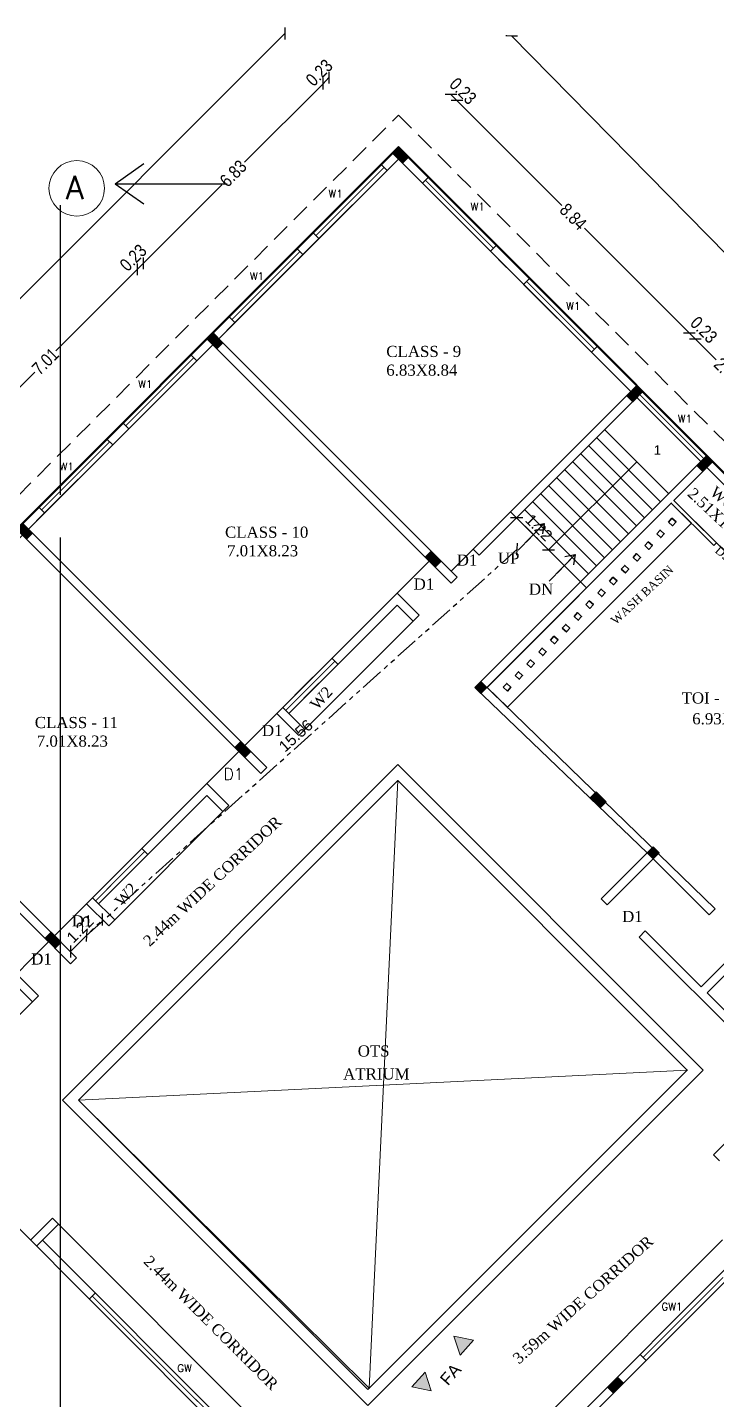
# Model space of a CAD drawing. Header units: metres. Extents: x 43 to 977, y 102 to 459.
# Drawn here: x 440.32 to 458.86, y 226.69 to 263.58 of the extents above; entities that cross this region are included whole.
import ezdxf

# ---------------------------------------------------------------- set-up
doc = ezdxf.new("R2010")
doc.units = ezdxf.units.M
doc.header["$MEASUREMENT"] = 0
doc.header["$PDMODE"] = 3
for name, pattern in [('DASHDOT', [1, 0.5, -0.25, 0, -0.25]), ('HIDDEN', [0.375, 0.25, -0.125]), ('PHANTOM2', [1.25, 0.625, -0.125, 0.125, -0.125, 0.125, -0.125])]:
    doc.linetypes.add(name, pattern=pattern)
doc.layers.get('0').update_dxf_attribs({"lineweight": 0})
doc.layers.get('Defpoints').update_dxf_attribs({"lineweight": 0})
for name, color, linetype, lineweight in [('3', 3, 'Continuous', 0), ('6', 6, 'Continuous', 0), ('BLK_1_FLR_0_ EXIT_WIDTH_ DOOR', 7, 'Continuous', 35), ('BLK_1_FLR_0_BLT_UP_AREA_DEDUCT_EXISTING', 4, 'Continuous', 35), ('BLK_1_FLR_0_EXIT_WIDTH_STAIR', 4, 'Continuous', 35), ('BLK_1_FLR_0_WASH', 4, 'Continuous', 35), ('BLK_1_FLR_0_WATER_CLOSET', 4, 'Continuous', 35), ('Column', 1, 'Continuous', 0), ('DIST_EXIT', 7, 'Continuous', 35), ('hatch', 7, 'Continuous', 0), ('ILAND', 7, 'Continuous', 0), ('Layer3', 5, 'Continuous', 0), ('Staircase', 140, 'Continuous', 0), ('TE', 9, 'Continuous', 0), ('TEXT', 130, 'Continuous', 0), ('WA', 1, 'Continuous', 0), ('WALL', 7, 'Continuous', 0), ('WIN', 13, 'Continuous', 0)]:
    doc.layers.add(name, color=color, linetype=linetype, lineweight=lineweight)
doc.layers.add('BLK_1_FLR_0_BLT_UP_AREA_EXISTING', color=15, linetype='Continuous')
doc.styles.add('AR', font='arial.ttf')
doc.styles.add('ARIAL', font='arial.ttf')
doc.styles.get("Standard").update_dxf_attribs({"font": 'romans.shx'})
doc.styles.add('style2', font='romantic.ttf')
doc.styles.add('style4', font='swissek.ttf')
doc.styles.add('visa', font='swissc.ttf')
doc.dimstyles.new('Copy of o3 400', dxfattribs={"dimscale": 0.23, "dimtxt": 0.9, "dimasz": 1, "dimexe": 5, "dimexo": 9, "dimgap": 0.23, "dimtad": 0, "dimlfac": 4, "dimzin": 3, "dimdsep": 46, "dimtxsty": 'visa', "dimblk": 'ARCHTICK', "dimcen": 0.09, "dimse1": 1, "dimse2": 1, "dimclrd": 7, "dimclre": 256, "dimclrt": 7, "dimadec": 0, "dimazin": 0, "dimtfac": 0.23, "dimtofl": 0, "dimtmove": 2, "dimatfit": 1, "dimldrblk": 'ARCHTICK', "dimfxl": 0, "dimtolj": 1, "dimtzin": 0, "dimarcsym": 0})
doc.dimstyles.new('o3', dxfattribs={"dimscale": 0.23, "dimtxt": 0.9, "dimasz": 1, "dimexe": 5, "dimexo": 9, "dimgap": 0.23, "dimtad": 0, "dimzin": 3, "dimdsep": 46, "dimtxsty": 'visa', "dimblk": 'ARCHTICK', "dimcen": 0.09, "dimse1": 1, "dimse2": 1, "dimclrd": 7, "dimclre": 256, "dimclrt": 7, "dimadec": 0, "dimazin": 0, "dimtfac": 0.23, "dimtofl": 0, "dimtmove": 2, "dimatfit": 1, "dimldrblk": 'ARCHTICK', "dimfxl": 0, "dimtolj": 1, "dimtzin": 0, "dimarcsym": 0})
doc.dimstyles.new('OPEN SPACE', dxfattribs={"dimtxt": 0.3, "dimasz": 0.23, "dimexe": 0.1875, "dimexo": 0.0625, "dimgap": 0.09, "dimtad": 3, "dimzin": 0, "dimdsep": 46, "dimtxsty": 'ARIAL', "dimblk": 'OBLIQUE', "dimcen": 0.09, "dimse1": 1, "dimse2": 1, "dimclrd": 6, "dimclre": 6, "dimclrt": 7, "dimadec": 0, "dimazin": 0, "dimtfac": 0.5, "dimtix": 1, "dimtmove": 0, "dimatfit": 3, "dimfxl": 0, "dimtolj": 1, "dimtzin": 0, "dimarcsym": 0})
pattern_1 = [(135, (5829.0944682, 1822.4587867), (0.0022447263868, 0.0022447263868), [])]

# ---------------------------------------------------------------- blocks, each defined once
blk = doc.blocks.new('_ArchTick')
at = {"color": 0, "const_width": 0.15}
blk.add_lwpolyline([(-0.5, -0.5), (0.5, 0.5)], dxfattribs=at)
blk = doc.blocks.new('*D411')
at = {"layer": 'Defpoints', "color": 0, "lineweight": 30}
for p in [(451.875, 261.618), (450.024, 260.09), (450.186, 259.929)]:
    blk.add_point(p, dxfattribs=at)
at = {"layer": 'WALL', "color": 7, "lineweight": -2}
blk.add_line((451.713, 261.779), (451.875, 261.618), dxfattribs=at)
at = {"layer": 'WALL', "color": 7, "lineweight": -2, "xscale": 0.23, "yscale": 0.23, "zscale": 0.23}
for p, rotation in [((451.713, 261.779), 135.0000000000605), ((451.875, 261.618), 315.0000000000605)]:
    blk.add_blockref('_ArchTick', p, dxfattribs=dict(at, rotation=rotation))
at = {"layer": 'WALL', "color": 7, "insert": (452.038, 261.87), "char_height": 0.345, "attachment_point": 5, "rotation": 315, "style": 'visa'}
blk.add_mtext('\\A1;0.23', dxfattribs=at)
blk = doc.blocks.new('*D412')
at = {"layer": 'Defpoints', "color": 0, "lineweight": 30}
for p in [(450.186, 259.929), (458.129, 255.363), (456.444, 253.679)]:
    blk.add_point(p, dxfattribs=at)
at = {"layer": 'WALL', "color": 7, "lineweight": -2}
for p, q in [((451.875, 261.618), (454.696, 258.796)), ((458.129, 255.363), (455.307, 258.185))]:
    blk.add_line(p, q, dxfattribs=at)
at = {"layer": 'WALL', "color": 7, "lineweight": -2, "xscale": 0.23, "yscale": 0.23, "zscale": 0.23}
for p, rotation in [((451.875, 261.618), 135.0000000061167), ((458.129, 255.363), 315.0000000061167)]:
    blk.add_blockref('_ArchTick', p, dxfattribs=dict(at, rotation=rotation))
at = {"layer": 'WALL', "color": 7, "insert": (455.002, 258.491), "char_height": 0.345, "attachment_point": 5, "rotation": 315, "style": 'visa'}
blk.add_mtext('\\A1;8.84', dxfattribs=at)
blk = doc.blocks.new('*D413')
at = {"layer": 'Defpoints', "color": 0, "lineweight": 30}
for p in [(458.29, 255.202), (455.538, 252.773), (455.624, 252.535)]:
    blk.add_point(p, dxfattribs=at)
at = {"layer": 'WALL', "color": 7, "lineweight": -2}
blk.add_line((458.129, 255.363), (458.29, 255.202), dxfattribs=at)
at = {"layer": 'WALL', "color": 7, "lineweight": -2, "xscale": 0.23, "yscale": 0.23, "zscale": 0.23}
for p, rotation in [((458.129, 255.363), 135.0000000061167), ((458.29, 255.202), 315.0000000061167)]:
    blk.add_blockref('_ArchTick', p, dxfattribs=dict(at, rotation=rotation))
at = {"layer": 'WALL', "color": 7, "insert": (458.516, 255.45), "char_height": 0.345, "attachment_point": 5, "rotation": 315, "style": 'visa'}
blk.add_mtext('\\A1;0.23', dxfattribs=at)
blk = doc.blocks.new('*D414')
at = {"layer": 'Defpoints', "color": 0, "lineweight": 30}
for p in [(460.014, 253.479), (455.624, 252.535), (457.264, 250.729)]:
    blk.add_point(p, dxfattribs=at)
at = {"layer": 'WALL', "color": 7, "lineweight": -2}
for p, q in [((458.29, 255.202), (458.847, 254.646)), ((460.014, 253.479), (459.457, 254.035))]:
    blk.add_line(p, q, dxfattribs=at)
at = {"layer": 'WALL', "color": 7, "lineweight": -2, "xscale": 0.23, "yscale": 0.23, "zscale": 0.23}
for p, rotation in [((458.29, 255.202), 135.0000000061167), ((460.014, 253.479), 315.0000000061167)]:
    blk.add_blockref('_ArchTick', p, dxfattribs=dict(at, rotation=rotation))
at = {"layer": 'WALL', "color": 7, "insert": (459.152, 254.34), "char_height": 0.345, "attachment_point": 5, "rotation": 315, "style": 'visa'}
blk.add_mtext('\\A1;2.44', dxfattribs=at)
blk = doc.blocks.new('*D415')
at = {"layer": 'Defpoints', "color": 0, "lineweight": 30}
for p in [(460.175, 253.317), (457.264, 250.729), (457.426, 250.568)]:
    blk.add_point(p, dxfattribs=at)
at = {"layer": 'WALL', "color": 7, "lineweight": -2}
blk.add_line((460.014, 253.479), (460.175, 253.317), dxfattribs=at)
at = {"layer": 'WALL', "color": 7, "lineweight": -2, "xscale": 0.23, "yscale": 0.23, "zscale": 0.23}
for p, rotation in [((460.014, 253.479), 135.0000000061167), ((460.175, 253.317), 315.0000000061167)]:
    blk.add_blockref('_ArchTick', p, dxfattribs=dict(at, rotation=rotation))
at = {"layer": 'WALL', "color": 7, "insert": (460.372, 253.556), "char_height": 0.345, "attachment_point": 5, "rotation": 315, "style": 'visa'}
blk.add_mtext('\\A1;0.23', dxfattribs=at)
blk = doc.blocks.new('*D416')
at = {"layer": 'Defpoints', "color": 0, "lineweight": 30}
for p in [(457.426, 250.568), (467.075, 246.417), (464.212, 243.554)]:
    blk.add_point(p, dxfattribs=at)
at = {"layer": 'WALL', "color": 7, "lineweight": -2}
for p, q in [((460.175, 253.317), (463.318, 250.175)), ((467.075, 246.417), (463.933, 249.559))]:
    blk.add_line(p, q, dxfattribs=at)
at = {"layer": 'WALL', "color": 7, "lineweight": -2, "xscale": 0.23, "yscale": 0.23, "zscale": 0.23}
for p, rotation in [((460.175, 253.317), 135.0000000061167), ((467.075, 246.417), 315.0000000061167)]:
    blk.add_blockref('_ArchTick', p, dxfattribs=dict(at, rotation=rotation))
at = {"layer": 'WALL', "color": 7, "insert": (463.625, 249.867), "char_height": 0.345, "attachment_point": 5, "rotation": 315, "style": 'visa'}
blk.add_mtext('\\A1;9.76', dxfattribs=at)
blk = doc.blocks.new('*D422')
at = {"layer": 'Defpoints', "color": 0, "lineweight": 30}
for p in [(450.024, 260.09), (478.744, 237.501), (475.421, 234.237)]:
    blk.add_point(p, dxfattribs=at)
at = {"layer": 'WALL', "color": 7, "lineweight": -2}
for p, q in [((453.347, 263.354), (465.661, 250.818)), ((478.744, 237.501), (466.429, 250.037))]:
    blk.add_line(p, q, dxfattribs=at)
at = {"layer": 'WALL', "color": 7, "lineweight": -2, "xscale": 0.23, "yscale": 0.23, "zscale": 0.23}
for p, rotation in [((453.347, 263.354), 134.4889576760646), ((478.744, 237.501), 314.4889576760647)]:
    blk.add_blockref('_ArchTick', p, dxfattribs=dict(at, rotation=rotation))
at = {"layer": 'WALL', "color": 7, "insert": (466.045, 250.428), "char_height": 0.345, "attachment_point": 5, "rotation": 314.489, "style": 'visa'}
blk.add_mtext('\\A1;36.24', dxfattribs=at)
blk = doc.blocks.new('*D423')
at = {"layer": 'Defpoints', "color": 0, "lineweight": 30}
for p in [(448.272, 262.068), (450.583, 259.757), (450.744, 259.919)]:
    blk.add_point(p, dxfattribs=at)
at = {"layer": 'WALL', "color": 7, "lineweight": -2}
blk.add_line((448.433, 262.23), (448.272, 262.068), dxfattribs=at)
at = {"layer": 'WALL', "color": 7, "lineweight": -2, "xscale": 0.23, "yscale": 0.23, "zscale": 0.23}
for p, rotation in [((448.433, 262.23), 44.99999999902271), ((448.272, 262.068), 224.9999999990226)]:
    blk.add_blockref('_ArchTick', p, dxfattribs=dict(at, rotation=rotation))
at = {"layer": 'WALL', "color": 7, "insert": (448.171, 262.363), "char_height": 0.345, "attachment_point": 5, "rotation": 45, "style": 'visa'}
blk.add_mtext('\\A1;0.23', dxfattribs=at)
blk = doc.blocks.new('*D424')
at = {"layer": 'Defpoints', "color": 0, "lineweight": 30}
for p in [(450.583, 259.757), (443.442, 257.239), (445.918, 254.762)]:
    blk.add_point(p, dxfattribs=at)
at = {"layer": 'WALL', "color": 7, "lineweight": -2}
for p, q in [((448.272, 262.068), (446.162, 259.958)), ((443.442, 257.239), (445.552, 259.349))]:
    blk.add_line(p, q, dxfattribs=at)
at = {"layer": 'WALL', "color": 7, "lineweight": -2, "xscale": 0.23, "yscale": 0.23, "zscale": 0.23}
for p, rotation in [((448.272, 262.068), 44.99999999388329), ((443.442, 257.239), 224.9999999938833)]:
    blk.add_blockref('_ArchTick', p, dxfattribs=dict(at, rotation=rotation))
at = {"layer": 'WALL', "color": 7, "insert": (445.857, 259.654), "char_height": 0.345, "attachment_point": 5, "rotation": 45, "style": 'visa'}
blk.add_mtext('\\A1;6.83', dxfattribs=at)
blk = doc.blocks.new('*D425')
at = {"layer": 'Defpoints', "color": 0, "lineweight": 30}
for p in [(443.28, 257.077), (445.756, 254.601), (445.918, 254.762)]:
    blk.add_point(p, dxfattribs=at)
at = {"layer": 'WALL', "color": 7, "lineweight": -2}
blk.add_line((443.442, 257.239), (443.28, 257.077), dxfattribs=at)
at = {"layer": 'WALL', "color": 7, "lineweight": -2, "xscale": 0.23, "yscale": 0.23, "zscale": 0.23}
for p, rotation in [((443.28, 257.077), 224.9999999938833), ((443.442, 257.239), 44.99999999388329)]:
    blk.add_blockref('_ArchTick', p, dxfattribs=dict(at, rotation=rotation))
at = {"layer": 'WALL', "color": 7, "insert": (443.166, 257.389), "char_height": 0.345, "attachment_point": 5, "rotation": 45, "style": 'visa'}
blk.add_mtext('\\A1;0.23', dxfattribs=at)
blk = doc.blocks.new('*D426')
at = {"layer": 'Defpoints', "color": 0, "lineweight": 30}
for p in [(445.756, 254.601), (438.324, 252.121), (440.8, 249.644)]:
    blk.add_point(p, dxfattribs=at)
at = {"layer": 'WALL', "color": 7, "lineweight": -2}
for p, q in [((443.28, 257.077), (441.085, 254.882)), ((438.324, 252.121), (440.518, 254.315))]:
    blk.add_line(p, q, dxfattribs=at)
at = {"layer": 'WALL', "color": 7, "lineweight": -2, "xscale": 0.23, "yscale": 0.23, "zscale": 0.23}
for p, rotation in [((443.28, 257.077), 44.99999999388329), ((438.324, 252.121), 224.9999999938833)]:
    blk.add_blockref('_ArchTick', p, dxfattribs=dict(at, rotation=rotation))
at = {"layer": 'WALL', "color": 7, "insert": (440.802, 254.599), "char_height": 0.345, "attachment_point": 5, "rotation": 45, "style": 'visa'}
blk.add_mtext('\\A1;7.01', dxfattribs=at)
blk = doc.blocks.new('*D427')
at = {"layer": 'Defpoints', "color": 0, "lineweight": 30}
for p in [(438.162, 251.959), (440.714, 249.407), (440.8, 249.644)]:
    blk.add_point(p, dxfattribs=at)
at = {"layer": 'WALL', "color": 7, "lineweight": -2}
blk.add_line((438.324, 252.121), (438.162, 251.959), dxfattribs=at)
at = {"layer": 'WALL', "color": 7, "lineweight": -2, "xscale": 0.23, "yscale": 0.23, "zscale": 0.23}
for p, rotation in [((438.162, 251.959), 224.9999999938833), ((438.324, 252.121), 44.99999999388329)]:
    blk.add_blockref('_ArchTick', p, dxfattribs=dict(at, rotation=rotation))
at = {"layer": 'WALL', "color": 7, "insert": (438.035, 252.261), "char_height": 0.345, "attachment_point": 5, "rotation": 45, "style": 'visa'}
blk.add_mtext('\\A1;0.23', dxfattribs=at)
blk = doc.blocks.new('*D428')
at = {"layer": 'Defpoints', "color": 0, "lineweight": 30}
for p in [(440.714, 249.407), (433.206, 247.003), (435.834, 244.374)]:
    blk.add_point(p, dxfattribs=at)
at = {"layer": 'WALL', "color": 7, "lineweight": -2}
for p, q in [((438.162, 251.959), (435.967, 249.764)), ((433.206, 247.003), (435.4, 249.197))]:
    blk.add_line(p, q, dxfattribs=at)
at = {"layer": 'WALL', "color": 7, "lineweight": -2, "xscale": 0.23, "yscale": 0.23, "zscale": 0.23}
for p, rotation in [((438.162, 251.959), 44.99999999388329), ((433.206, 247.003), 224.9999999938833)]:
    blk.add_blockref('_ArchTick', p, dxfattribs=dict(at, rotation=rotation))
at = {"layer": 'WALL', "color": 7, "insert": (435.684, 249.481), "char_height": 0.345, "attachment_point": 5, "rotation": 45, "style": 'visa'}
blk.add_mtext('\\A1;7.01', dxfattribs=at)
blk = doc.blocks.new('*D434')
at = {"layer": 'Defpoints', "color": 0, "lineweight": 30}
for p in [(450.935, 259.729), (421.621, 237.792), (425.31, 234.104)]:
    blk.add_point(p, dxfattribs=at)
at = {"layer": 'WALL', "color": 7, "lineweight": -2}
for p, q in [((447.246, 263.417), (434.821, 250.992)), ((421.621, 237.792), (434.046, 250.218))]:
    blk.add_line(p, q, dxfattribs=at)
at = {"layer": 'WALL', "color": 7, "lineweight": -2, "xscale": 0.23, "yscale": 0.23, "zscale": 0.23}
for p, rotation in [((447.246, 263.417), 45.00000000000176), ((421.621, 237.792), 225.0000000000017)]:
    blk.add_blockref('_ArchTick', p, dxfattribs=dict(at, rotation=rotation))
at = {"layer": 'WALL', "color": 7, "insert": (434.433, 250.605), "char_height": 0.345, "attachment_point": 5, "rotation": 45, "style": 'visa'}
blk.add_mtext('\\A1;36.24', dxfattribs=at)
blk = doc.blocks.new('_Oblique')
at = {"color": 0, "linetype": 'ByBlock', "lineweight": -2}
blk.add_line((-0.5, -0.5), (0.5, 0.5), dxfattribs=at)
blk = doc.blocks.new('*D690')
at = {"layer": 'Defpoints', "color": 0, "lineweight": 80}
for p in [(453.498, 249.55), (453.498, 249.55), (441.909, 239.162)]:
    blk.add_point(p, dxfattribs=at)
at = {"layer": 'DIST_EXIT', "color": 7, "linetype": 'PHANTOM2', "lineweight": -2}
blk.add_line((441.909, 239.162), (453.498, 249.55), dxfattribs=at)
at = {"layer": 'DIST_EXIT', "color": 7, "lineweight": -2, "xscale": 0.23, "yscale": 0.23, "zscale": 0.23}
for p, rotation in [((453.498, 249.55), 41.87082986993732), ((441.909, 239.162), 221.8708298699374)]:
    blk.add_blockref('_Oblique', p, dxfattribs=dict(at, rotation=rotation))
at = {"layer": 'DIST_EXIT', "color": 7, "lineweight": 35, "insert": (447.541, 244.537), "char_height": 0.3, "attachment_point": 5, "rotation": 41.8708, "style": 'ARIAL'}
blk.add_mtext('\\A1;15.56', dxfattribs=at)
blk = doc.blocks.new('*D691')
at = {"layer": 'BLK_1_FLR_0_ EXIT_WIDTH_ DOOR', "color": 2, "linetype": 'PHANTOM2', "lineweight": -2}
blk.add_line((441.478, 238.731), (442.34, 239.593), dxfattribs=at)
at = {"layer": 'Defpoints', "color": 0, "lineweight": 80}
for p in [(442.074, 239.859), (442.34, 239.593), (441.212, 238.997)]:
    blk.add_point(p, dxfattribs=at)
at = {"layer": 'BLK_1_FLR_0_ EXIT_WIDTH_ DOOR', "color": 2, "lineweight": -2, "xscale": 0.23, "yscale": 0.23, "zscale": 0.23}
for p, rotation in [((442.34, 239.593), 45.0000000000888), ((441.478, 238.731), 225.0000000000888)]:
    blk.add_blockref('_Oblique', p, dxfattribs=dict(at, rotation=rotation))
at = {"layer": 'BLK_1_FLR_0_ EXIT_WIDTH_ DOOR', "color": 2, "lineweight": 35, "insert": (441.738, 239.332), "char_height": 0.3, "attachment_point": 5, "rotation": 45, "style": 'ARIAL'}
blk.add_mtext('\\A1;1.22', dxfattribs=at)
blk = doc.blocks.new('*D906')
at = {"layer": 'BLK_1_FLR_0_EXIT_WIDTH_STAIR', "color": 1, "linetype": 'PHANTOM2', "lineweight": -2}
blk.add_line((453.481, 250.393), (454.341, 249.533), dxfattribs=at)
at = {"layer": 'Defpoints', "color": 0, "lineweight": 30}
for p in [(453.818, 250.73), (454.678, 249.87), (454.341, 249.533)]:
    blk.add_point(p, dxfattribs=at)
at = {"layer": 'BLK_1_FLR_0_EXIT_WIDTH_STAIR', "color": 1, "lineweight": -2, "xscale": 0.23, "yscale": 0.23, "zscale": 0.23}
for p, rotation in [((453.481, 250.393), 135.0000000004698), ((454.341, 249.533), 315.0000000004699)]:
    blk.add_blockref('_Oblique', p, dxfattribs=dict(at, rotation=rotation))
at = {"layer": 'BLK_1_FLR_0_EXIT_WIDTH_STAIR', "color": 1, "lineweight": 35, "insert": (454.081, 250.133), "char_height": 0.3, "attachment_point": 5, "rotation": 315, "style": 'ARIAL'}
blk.add_mtext('\\A1;1.22', dxfattribs=at)

msp = doc.modelspace()

# ---------------------------------------------------------------- hatches: boundary and pattern name
at = {"layer": '3'}
for points in [[(451.79535, 228.39027), (451.96342, 227.88442), (452.31747, 228.28291)], [(451.18393, 226.9167), (450.6621, 227.02549), (451.01723, 227.42301)]]:
    msp.add_hatch(color=8, dxfattribs=at).paths.add_polyline_path(points)
at = {"layer": 'hatch'}
h = msp.add_hatch(dxfattribs=at)
h.set_pattern_fill('ANSI31', color=256, scale=0.025396, style=0)
h.set_pattern_definition([(45, (-4920.201155, 1830.7558854), (-0.0022447263868, 0.0022447263868), [])])
h.paths.add_polyline_path([(450.2987, 260.36472), (450.13708, 260.2031), (450.40644, 259.93373), (450.56806, 260.09535)])
h = msp.add_hatch(dxfattribs=at)
h.set_pattern_fill('ANSI31', color=256, scale=0.025396, style=0)
h.set_pattern_definition([(45, (-4925.1927055, 1825.764335), (-0.0022447263868, 0.0022447263868), [])])
h.paths.add_polyline_path([(445.30715, 255.37317), (445.14553, 255.21155), (445.41489, 254.94218), (445.57651, 255.1038)])
h = msp.add_hatch(dxfattribs=at)
h.set_pattern_fill('ANSI31', color=256, scale=0.025396, angle=90, style=0)
h.set_pattern_definition([(135, (5827.213653, 1824.3396018), (0.0022447263868, 0.0022447263868), [])])
h.paths.add_polyline_path([(456.44443, 253.67907), (456.60605, 253.51745), (456.87542, 253.78681), (456.7138, 253.94843)])
h = msp.add_hatch(dxfattribs=at)
h.set_pattern_fill('ANSI31', color=256, scale=0.025396, angle=90, style=0)
h.set_pattern_definition([(135, (5827.213653, 1824.3396018), (0.0022447263868, 0.0022447263868), [])])
h.paths.add_polyline_path([(456.44443, 253.67907), (456.60605, 253.51745), (456.87542, 253.78681), (456.7138, 253.94843)])
h = msp.add_hatch(dxfattribs=at)
h.set_pattern_fill('ANSI31', color=256, scale=0.025396, angle=90, style=0)
h.set_pattern_definition(pattern_1)
h.paths.add_polyline_path([(458.32525, 251.79825), (458.48687, 251.63663), (458.75624, 251.906), (458.59462, 252.06762)])
h = msp.add_hatch(dxfattribs=at)
h.set_pattern_fill('ANSI31', color=256, scale=0.025396, angle=90, style=0)
h.set_pattern_definition(pattern_1)
h.paths.add_polyline_path([(458.32525, 251.79825), (458.48687, 251.63663), (458.75624, 251.906), (458.59462, 252.06762)])
h = msp.add_hatch(dxfattribs=at)
h.set_pattern_fill('ANSI31', color=256, scale=0.025396, style=0)
h.set_pattern_definition([(45, (-4930.3106817, 1820.6463588), (-0.0022447263868, 0.0022447263868), [])])
h.paths.add_polyline_path([(440.18917, 250.25519), (440.02755, 250.09357), (440.29692, 249.8242), (440.45854, 249.98582)])
h = msp.add_hatch(dxfattribs=at)
h.set_pattern_fill('ANSI31', color=256, scale=0.025396, style=0)
h.set_pattern_definition([(45, (-4919.3205013, 1819.8921308), (-0.0022447263868, 0.0022447263868), [])])
h.paths.add_polyline_path([(451.17935, 249.50096), (451.01773, 249.33934), (451.2871, 249.06997), (451.44872, 249.23159)])
h = msp.add_hatch(dxfattribs=at)
h.set_pattern_fill('ANSI31', color=256, scale=0.025396, angle=90, style=0)
h.set_pattern_definition([(135, (5823.1276184, 1816.4919368), (0.0022447263868, 0.0022447263868), [])])
h.paths.add_polyline_path([(452.68164, 245.8314), (452.52002, 245.99302), (452.3584, 245.8314), (452.52002, 245.66978)])
h = msp.add_hatch(dxfattribs=at)
h.set_pattern_fill('ANSI31', color=256, scale=0.025396, style=0)
h.set_pattern_definition([(45, (-4924.4384775, 1814.7741546), (-0.0022447263868, 0.0022447263868), [])])
h.paths.add_polyline_path([(446.06137, 244.38299), (445.89975, 244.22137), (446.16912, 243.952), (446.33074, 244.11362)])
h = msp.add_hatch(dxfattribs=at)
h.set_pattern_fill('ANSI31', color=256, scale=0.025396, angle=180, style=0)
h.set_pattern_definition([(225, (-1114.933789, 5613.365337), (-0.0022447263868, 0.0022447263868), [])])
h.paths.add_polyline_path([(455.72675, 242.59612), (455.88837, 242.75774), (455.619, 243.0271), (455.45738, 242.86548)])
h = msp.add_hatch(dxfattribs=at)
h.set_pattern_fill('ANSI31', color=256, scale=0.025396, angle=90, style=0)
h.set_pattern_definition([(315, (2027.816151, 5611.9938754), (0.0022447263868, 0.0022447263868), [])])
h.paths.add_polyline_path([(457.15562, 241.5479), (457.31724, 241.38628), (457.15562, 241.22466), (456.994, 241.38628)])
h = msp.add_hatch(dxfattribs=at)
h.set_pattern_fill('ANSI31', color=256, scale=0.025396, style=0)
h.set_pattern_definition([(45, (-4929.5432367, 1809.6429615), (-0.0022447263868, 0.0022447263868), [])])
h.paths.add_polyline_path([(440.95662, 239.25179), (440.795, 239.09017), (441.06436, 238.82081), (441.22598, 238.98243)])
h = msp.add_hatch(dxfattribs=at)
h.set_pattern_fill('ANSI31', color=256, scale=0.025396, angle=90, style=0)
h.set_pattern_definition([(135, (-1114.467606, -5143.4772783), (-0.0022447263868, -0.0022447263868), [])])
h.paths.add_polyline_path([(455.92356, 227.02257), (456.08518, 226.86095), (456.35455, 227.13032), (456.19293, 227.29194)])

# ---------------------------------------------------------------- linework, layer by layer
at = {"layer": 'BLK_1_FLR_0_BLT_UP_AREA_DEDUCT_EXISTING', "color": 26, "lineweight": 35}
for points in [[(456.71439, 253.62578), (458.43359, 251.90659), (455.20059, 248.67359), (453.48139, 250.39279)], [(441.69763, 234.73964), (450.28675, 243.32876), (458.07074, 235.54477), (449.51753, 226.99157)]]:
    msp.add_lwpolyline(points, close=True, dxfattribs=at)
at = {"layer": 'BLK_1_FLR_0_BLT_UP_AREA_EXISTING', "color": 26, "lineweight": 50}
msp.add_lwpolyline([(424.67362, 234.73964), (450.2987, 260.36472), (475.92377, 234.73964), (463.77647, 222.59173), (464.48202, 221.86254), (465.17519, 221.12013), (465.86235, 220.37268), (466.54014, 219.61672), (467.20846, 218.85237), (467.86721, 218.07976), (468.51628, 217.299), (469.15557, 216.51021), (469.78498, 215.71352), (470.40442, 214.90905), (471.01379, 214.09692), (471.61299, 213.29947), (472.20193, 212.45021), (472.78053, 211.61588), (473.34868, 210.77441), (473.90631, 209.92592), (474.45332, 209.07055), (474.98963, 208.20843), (475.51516, 207.3397)], dxfattribs=at)
at = {"layer": 'BLK_1_FLR_0_WASH', "color": 55, "lineweight": 35, "ltscale": 20}
msp.add_line((453.23193, 245.30422), (458.18072, 250.25301), dxfattribs=at)
msp.add_lwpolyline([(458.18072, 250.25301), (457.64198, 250.79175), (452.68412, 245.83388), (453.23113, 245.30342)], close=True, dxfattribs=at)
at = {"layer": 'BLK_1_FLR_0_WASH', "color": 60, "lineweight": 35}
for points in [[(457.56534, 250.28126), (457.65802, 250.38352), (457.76806, 250.28378), (457.67539, 250.18153)], [(457.24796, 249.96387), (457.34063, 250.06613), (457.45068, 249.9664), (457.358, 249.86414)], [(456.61319, 249.32911), (456.70586, 249.43136), (456.81591, 249.33163), (456.72324, 249.22937)], [(456.93057, 249.64649), (457.02325, 249.74875), (457.13329, 249.64902), (457.04062, 249.54676)], [(456.2958, 249.01172), (456.38848, 249.11398), (456.49853, 249.01425), (456.40585, 248.91199)], [(455.97842, 248.69434), (456.07109, 248.7966), (456.18114, 248.69686), (456.08847, 248.5946)], [(455.66103, 248.37695), (455.75371, 248.47921), (455.86376, 248.37948), (455.77108, 248.27722)], [(455.34365, 248.05957), (455.43632, 248.16183), (455.54637, 248.06209), (455.4537, 247.95983)], [(455.02627, 247.74218), (455.11894, 247.84444), (455.22899, 247.74471), (455.13631, 247.64245)], [(454.3915, 247.10741), (454.48417, 247.20967), (454.59422, 247.10994), (454.50154, 247.00768)], [(454.70888, 247.4248), (454.80156, 247.52706), (454.9116, 247.42732), (454.81893, 247.32507)], [(454.07411, 246.79003), (454.16679, 246.89229), (454.27683, 246.79256), (454.18416, 246.6903)], [(453.75673, 246.47265), (453.8494, 246.5749), (453.95945, 246.47517), (453.86678, 246.37291)], [(453.43934, 246.15526), (453.53202, 246.25752), (453.64207, 246.15779), (453.54939, 246.05553)], [(453.12196, 245.83788), (453.21463, 245.94014), (453.32468, 245.8404), (453.23201, 245.73814)]]:
    msp.add_lwpolyline(points, close=True, dxfattribs=at)
at = {"layer": 'BLK_1_FLR_0_WATER_CLOSET', "color": 2, "lineweight": 35, "ltscale": 20}
msp.add_lwpolyline([(458.59521, 251.74497), (457.71382, 250.86358), (459.34885, 249.22854), (460.23024, 250.10993)], close=True, dxfattribs=at)
at = {"layer": 'Column'}
for points in [[(450.56806, 260.09535), (450.2987, 260.36472), (450.13708, 260.2031), (450.40644, 259.93373), (450.56806, 260.09535)], [(445.57651, 255.1038), (445.30715, 255.37317), (445.14553, 255.21155), (445.41489, 254.94218), (445.57651, 255.1038)], [(456.44443, 253.67907), (456.7138, 253.94843), (456.87542, 253.78681), (456.60605, 253.51745), (456.44443, 253.67907)], [(456.44443, 253.67907), (456.7138, 253.94843), (456.87542, 253.78681), (456.60605, 253.51745), (456.44443, 253.67907)], [(458.32525, 251.79825), (458.59462, 252.06762), (458.75624, 251.906), (458.48687, 251.63663), (458.32525, 251.79825)], [(458.32525, 251.79825), (458.59462, 252.06762), (458.75624, 251.906), (458.48687, 251.63663), (458.32525, 251.79825)], [(440.45854, 249.98582), (440.18917, 250.25519), (440.02755, 250.09357), (440.29692, 249.8242), (440.45854, 249.98582)], [(451.44872, 249.23159), (451.17935, 249.50096), (451.01773, 249.33934), (451.2871, 249.06997), (451.44872, 249.23159)], [(452.3584, 245.8314), (452.52002, 245.99302), (452.68164, 245.8314), (452.52002, 245.66978), (452.3584, 245.8314)], [(446.33074, 244.11362), (446.06137, 244.38299), (445.89975, 244.22137), (446.16912, 243.952), (446.33074, 244.11362)], [(455.72675, 242.59612), (455.45738, 242.86548), (455.619, 243.0271), (455.88837, 242.75774), (455.72675, 242.59612)], [(457.15562, 241.22466), (457.31724, 241.38628), (457.15562, 241.5479), (456.994, 241.38628), (457.15562, 241.22466)], [(441.22598, 238.98243), (440.95662, 239.25179), (440.795, 239.09017), (441.06436, 238.82081), (441.22598, 238.98243)], [(456.19293, 227.29194), (455.92356, 227.02257), (456.08518, 226.86095), (456.35455, 227.13032), (456.19293, 227.29194)]]:
    msp.add_lwpolyline(points, dxfattribs=at)
at = {"layer": 'ILAND', "color": 5, "ltscale": 45}
for p, q in [((450.28675, 243.32876), (449.51753, 226.99157)), ((441.69763, 234.73964), (458.07074, 235.54477))]:
    msp.add_line(p, q, dxfattribs=at)
at = {"layer": 'Layer3', "linetype": 'DASHDOT', "lineweight": 30, "ltscale": 100}
for q in [(443.45237, 259.91915), (445.69397, 259.37717), (443.45237, 258.83518)]:
    msp.add_line((442.68277, 259.37717), q, dxfattribs=at)
at = {"layer": 'Layer3', "lineweight": -3, "ltscale": 5}
for p, q in [((441.21155, 251.01138), (441.21155, 258.79712)), ((441.21155, 136.91335), (441.21155, 249.86575))]:
    msp.add_line(p, q, dxfattribs=at)
at = {"layer": 'Staircase', "linetype": 'HIDDEN', "ltscale": 2}
for p, q in [((423.62095, 234.53943), (450.30286, 261.22135)), ((450.30286, 261.22135), (476.78991, 234.7343))]:
    msp.add_line(p, q, dxfattribs=at)
at = {"layer": 'Staircase'}
for p, q in [((455.85183, 252.76322), (457.57102, 251.04402)), ((455.63633, 252.54772), (457.35553, 250.82853)), ((455.20534, 252.11674), (456.92454, 250.39754)), ((455.42084, 252.33223), (457.14003, 250.61304)), ((456.71142, 251.90362), (454.34099, 249.53319)), ((454.77436, 251.68575), (456.49355, 249.96655)), ((454.98985, 251.90124), (456.70905, 250.18205)), ((454.34337, 251.25476), (456.06256, 249.53557)), ((454.55886, 251.47026), (456.27806, 249.75106)), ((454.12788, 251.03927), (455.84707, 249.32007)), ((453.31977, 250.55441), (455.36221, 248.51197)), ((453.69689, 250.60828), (455.41608, 248.88909)), ((453.91238, 250.82377), (455.63158, 249.10458))]:
    msp.add_line(p, q, dxfattribs=at)
at = {"layer": 'WA', "ltscale": 0.5}
for points in [[(451.79535, 228.39027), (451.96342, 227.88442), (452.31747, 228.28291)], [(451.18393, 226.9167), (450.6621, 227.02549), (451.01723, 227.42301)]]:
    msp.add_lwpolyline(points, close=True, dxfattribs=at)
at = {"layer": 'WALL'}
for p, q in [((439.59656, 249.66258), (450.2987, 260.36472)), ((449.99414, 259.73691), (449.83252, 259.89853)), ((450.94825, 259.39192), (451.10987, 259.55354)), ((447.56983, 257.63585), (448.00082, 258.06684)), ((448.16244, 257.90522), (448.00082, 258.06684)), ((447.73145, 257.47423), (447.56983, 257.63585)), ((452.77995, 257.56023), (452.94157, 257.72185)), ((453.66799, 256.67218), (453.82961, 256.8338)), ((445.90035, 255.64812), (445.73873, 255.80974)), ((455.4991, 254.84607), (455.66072, 255.00769)), ((444.87616, 254.61894), (444.71454, 254.78056)), ((451.72284, 248.95747), (456.55277, 253.7874)), ((452.47707, 249.38846), (456.71439, 253.62578)), ((442.45185, 252.51787), (442.88284, 252.94886)), ((443.04446, 252.78724), (442.88284, 252.94886)), ((442.61348, 252.35625), (442.45185, 252.51787)), ((452.3584, 245.8314), (458.43359, 251.90659)), ((457.71382, 250.86358), (458.59521, 251.74497)), ((440.78237, 250.53014), (440.62075, 250.69176)), ((452.68164, 245.8314), (457.64198, 250.79175)), ((457.64198, 250.79175), (458.78563, 249.6481)), ((457.71382, 250.86358), (458.85746, 249.71993)), ((452.47707, 249.38846), (452.31545, 249.55008)), ((458.78563, 249.6481), (458.85746, 249.71993)), ((451.71809, 248.63899), (451.87971, 248.80061)), ((450.85611, 247.77701), (450.2635, 248.36962)), ((447.35434, 245.13721), (450.2635, 248.04638)), ((450.69449, 247.61539), (450.2635, 248.04638)), ((447.6237, 244.54461), (450.85611, 247.77701)), ((448.67424, 246.45711), (448.51262, 246.61873)), ((452.3584, 245.8314), (456.994, 241.38628)), ((452.52002, 245.99302), (458.81896, 239.88455)), ((447.0311, 245.13721), (447.6237, 244.54461)), ((447.19272, 245.29883), (447.78532, 244.70623)), ((458.44184, 237.78349), (465.39152, 244.73316)), ((450.28675, 243.75975), (441.26664, 234.73964)), ((446.60011, 243.52101), (446.76173, 243.68263)), ((458.50172, 235.54477), (450.28675, 243.75975)), ((450.28675, 243.32876), (441.69763, 234.73964)), ((445.73813, 242.65904), (445.14553, 243.25164)), ((458.07074, 235.54477), (450.28675, 243.32876)), ((442.23636, 240.01924), (445.14553, 242.9284)), ((445.57651, 242.49742), (445.14553, 242.9284)), ((442.50573, 239.42663), (445.73813, 242.65904)), ((443.55626, 241.33914), (443.39464, 241.50076)), ((455.75491, 240.14719), (456.994, 241.38628)), ((456.93339, 241.44688), (458.65734, 239.72293)), ((455.91653, 239.98557), (457.15562, 241.22466)), ((442.07474, 240.18086), (442.66735, 239.58825)), ((441.91312, 240.01924), (442.50573, 239.42663)), ((455.75491, 240.14719), (455.91653, 239.98557)), ((458.60346, 237.62187), (460.92002, 239.93843)), ((458.65734, 239.72293), (458.81896, 239.88455)), ((441.21277, 238.99564), (441.05115, 239.15726)), ((456.7785, 239.12359), (456.94012, 239.28521)), ((456.7785, 239.12359), (459.84255, 236.05954)), ((456.94012, 239.28521), (458.44184, 237.78349)), ((441.48213, 238.40303), (441.05115, 238.83402)), ((441.64375, 238.56466), (441.21277, 238.99564)), ((441.48213, 238.40303), (441.64375, 238.56466)), ((458.60346, 237.62187), (460.00417, 236.22116)), ((437.54937, 234.47027), (440.62016, 237.54106)), ((461.94362, 236.43665), (458.77479, 233.26783)), ((458.50172, 235.54477), (449.48162, 226.52466)), ((458.07074, 235.54477), (449.48162, 226.95565)), ((441.26664, 234.73964), (449.48162, 226.52466)), ((441.69763, 234.73964), (449.48162, 226.95565)), ((458.93641, 233.10621), (458.77479, 233.26783)), ((447.87523, 223.49793), (439.54269, 231.83048)), ((440.40466, 230.9685), (440.99727, 231.56111)), ((440.7279, 230.9685), (441.15889, 231.39949)), ((440.99727, 231.56111), (448.46784, 224.09054)), ((460.63343, 231.4092), (452.66828, 223.44405)), ((440.56628, 230.80688), (440.7279, 230.9685)), ((447.87523, 223.82117), (440.7279, 230.9685)), ((459.01722, 230.97821), (452.07567, 224.03666)), ((459.44821, 230.54722), (452.50666, 223.60567)), ((456.80217, 227.90118), (456.96379, 227.73956))]:
    msp.add_line(p, q, dxfattribs=at)
at = {"layer": 'WALL', "color": 7}
for points in [[(447.73145, 257.47423), (448.16244, 257.90522)], [(453.21094, 257.12924), (452.77995, 257.56023)], [(451.87971, 248.80061), (445.46877, 255.21155), (445.89975, 255.64253)], [(444.87616, 254.61894), (445.30715, 255.04993), (451.71809, 248.63899)], [(442.61348, 252.35625), (443.04446, 252.78724)], [(446.76173, 243.68263), (440.35079, 250.09357), (440.78178, 250.52456)], [(439.75818, 249.50096), (440.18917, 249.93195), (446.60011, 243.52101)], [(446.16912, 244.27524), (451.12548, 249.23159)], [(435.6638, 245.40658), (435.23281, 244.97559), (441.05115, 239.15726), (441.21155, 239.31766)], [(436.52578, 233.44668), (430.11484, 239.85762), (435.07119, 244.81397), (440.88953, 238.99564)], [(441.05115, 239.15726), (446.0075, 244.11362)], [(440.02755, 238.13367), (440.62016, 237.54106)], [(440.02755, 237.81043), (440.45854, 237.37944)]]:
    msp.add_lwpolyline(points, dxfattribs=at)
at = {"layer": 'WALL', "color": 5}
msp.add_circle((441.64693, 259.25439), 0.74713, dxfattribs=at)
at = {"layer": 'WIN', "color": 7}
for p, q in [((468.26701, 242.3964), (450.2987, 260.36472)), ((440.35079, 250.09357), (450.2987, 260.04148)), ((448.00082, 258.06684), (449.83252, 259.89853)), ((449.99414, 259.73691), (448.16244, 257.90522)), ((450.2987, 260.04148), (458.43359, 251.90659)), ((450.94825, 259.39192), (452.77995, 257.56023)), ((452.94157, 257.72185), (451.10987, 259.55354)), ((445.73873, 255.80974), (447.57042, 257.64144)), ((447.73145, 257.47423), (445.89975, 255.64253)), ((455.66072, 255.00769), (453.82902, 256.83939)), ((453.66799, 256.67218), (455.49969, 254.84048)), ((442.88284, 252.94886), (444.71454, 254.78056)), ((444.87616, 254.61894), (443.04446, 252.78724)), ((440.62075, 250.69176), (442.45245, 252.52346)), ((442.61348, 252.35625), (440.78178, 250.52456)), ((458.59521, 251.74497), (465.49926, 244.84091)), ((447.0311, 245.13721), (448.00082, 246.10694)), ((448.16244, 245.94532), (447.35434, 245.13721)), ((441.05115, 239.15726), (442.88284, 240.98896)), ((443.04446, 240.82734), (442.23636, 240.01924)), ((441.05115, 239.15726), (441.21155, 239.31766)), ((438.54603, 236.65215), (440.88953, 238.99564)), ((442.14663, 229.54977), (441.98501, 229.38815))]:
    msp.add_line(p, q, dxfattribs=at)
at = {"layer": 'WIN', "const_width": 0.0254}
for points in [[(448.08163, 257.98603), (449.91333, 259.81772)], [(452.86076, 257.64104), (451.02906, 259.47273)], [(445.81894, 255.72334), (447.65064, 257.55504)], [(455.5805, 254.92129), (453.7488, 256.75299)], [(442.96365, 252.86805), (444.79535, 254.69975)], [(456.79704, 253.70843), (458.51623, 251.98923)], [(440.70097, 250.60537), (442.53266, 252.43706)], [(447.27353, 245.21802), (448.59343, 246.53792)], [(442.15555, 240.10005), (443.47545, 241.41995)], [(456.88298, 227.82037), (459.03792, 229.97531)], [(446.37865, 225.16204), (442.06582, 229.46896)]]:
    msp.add_lwpolyline(points, dxfattribs=at)

# ---------------------------------------------------------------- texts
at = {"lineweight": 80, "ltscale": 20, "insert": (457.17159, 252.34412), "char_height": 0.25, "attachment_point": 1, "style": 'style4'}
msp.add_mtext_dynamic_manual_height_columns('1', width=0.852409, gutter_width=50, heights=[0], dxfattribs=at)
at = {"layer": '6', "insert": (451.6309, 227.04081), "char_height": 0.3236911, "width": 16.1756829, "attachment_point": 7, "rotation": 48.379732, "style": 'AR'}
msp.add_mtext('FA{\\fTimes New Roman|b1|i0|c0|p18;\\L  }', dxfattribs=at)
at = {"layer": 'TEXT', "color": 4, "style": 'style2'}
for s, p in [('CLASS - 9', (449.97478, 254.71858)), ('6.83X8.84', (449.97389, 254.21592)), ('CLASS - 10', (445.63634, 249.85864)), ('7.01X8.23', (445.69032, 249.3582)), ('D1', (451.86905, 249.10756)), ('UP', (452.97817, 249.16056)), ('D1', (450.70907, 248.46419)), ('DN', (453.811, 248.32773)), ('TOI - GIRLS', (457.91892, 245.40164)), ('CLASS - 11', (440.51836, 244.74111)), ('6.93X8.44', (458.20487, 244.84193)), ('D1', (446.62895, 244.52709)), ('7.01X8.23', (440.57234, 244.24067)), ('D1', (456.31777, 239.52518)), ('D1', (441.51097, 239.40911)), ('D1', (440.42217, 238.38276)), ('OTS', (449.20603, 235.90922)), ('ATRIUM', (448.81348, 235.29209))]:
    msp.add_text(s, height=0.3, dxfattribs=at).set_placement(p)
for s, height, rotation, p in [('WC', 0.3, 318.885789, (458.65679, 251.04065)), ('2.51X1.25', 0.3, 316.979851, (458.05371, 251.01113)), ('D2', 0.23, 319.200057, (458.79603, 249.48709)), ('WASH BASIN', 0.23, 42.890791, (456.14603, 247.50454)), ('W2', 0.3, 48.198577, (448.11886, 245.20632)), ('2.44m WIDE CORRIDOR', 0.3, 42.944287, (443.6061, 238.84789)), ('W2', 0.3, 48.198577, (442.86713, 239.9229)), ('3.59m WIDE CORRIDOR', 0.3, 41.927254, (453.54349, 227.62507)), ('2.44m WIDE CORRIDOR', 0.3, 315.03991, (443.42093, 230.37574))]:
    msp.add_text(s, height=height, rotation=rotation, dxfattribs=at).set_placement(p)
at = {"layer": 'WALL'}
for s, height, p in [('A', 0.62607, (441.35437, 258.96689)), ('W1', 0.203169, (448.41801, 259.00611)), ('W1', 0.203169, (452.24381, 258.66112)), ('W1', 0.203169, (446.30541, 256.78951)), ('W1', 0.203169, (454.81346, 255.98746)), ('W1', 0.203169, (443.30004, 253.88814)), ('W1', 0.203169, (457.81629, 252.95744)), ('W1', 0.203169, (441.18744, 251.67154)), ('D1', 0.313036, (445.59109, 243.34621)), ('GW1', 0.203169, (457.3757, 229.08433)), ('GW', 0.203169, (444.35013, 227.42838))]:
    msp.add_text(s, height=height, dxfattribs=at).set_placement(p)

# ---------------------------------------------------------------- dimensions: what is measured, and where the dimension line sits
at = {"layer": 'BLK_1_FLR_0_ EXIT_WIDTH_ DOOR', "color": 2, "lineweight": 35}
dim = msp.add_aligned_dim(p1=(441.21155, 238.99686), p2=(442.07352, 239.85884), distance=-0.37621, dimstyle='OPEN SPACE', override={"dimpost": '\\X', "dimclrd": 2, "dimclrt": 2, "dimfxl": 0, "dimarcsym": 2}, dxfattribs=at)
dim.commit()
dim.dimension.update_dxf_attribs({"geometry": '*D691', "text_midpoint": (441.73841, 239.33197)})
at = {"layer": 'BLK_1_FLR_0_EXIT_WIDTH_STAIR', "color": 1, "lineweight": 35}
dim = msp.add_aligned_dim(p1=(453.81817, 250.72956), p2=(454.67777, 249.86996), distance=-0.47627, dimstyle='OPEN SPACE', override={"dimpost": '\\X', "dimclrd": 1, "dimclrt": 1, "dimfxl": 0, "dimarcsym": 2}, dxfattribs=at)
dim.commit()
dim.dimension.update_dxf_attribs({"geometry": '*D906', "text_midpoint": (454.08133, 250.13313)})
at = {"layer": 'DIST_EXIT', "color": 7, "lineweight": 35}
dim = msp.add_aligned_dim(p1=(441.90855, 239.16183), p2=(453.4981, 249.54989), distance=0, dimstyle='OPEN SPACE', override={"dimpost": '\\X', "dimclrd": 7, "dimfxl": 0, "dimarcsym": 2}, dxfattribs=at)
dim.commit()
dim.dimension.update_dxf_attribs({"geometry": '*D690', "text_midpoint": (447.54102, 244.53694)})
at = {"layer": 'WALL'}
for p1, p2, distance, picture, middle in [((450.93482, 259.72859), (425.30974, 234.10352), -5.21674, '*D434', (434.43349, 250.60485)), ((450.02431, 260.09033), (475.42082, 234.23669), 4.65773, '*D422', (466.04532, 250.42752))]:
    dim = msp.add_aligned_dim(p1=p1, p2=p2, distance=distance, dimstyle='o3', override={"dimtxt": 1.5, "dimpost": '\\X'}, dxfattribs=at)
    dim.commit()
    dim.dimension.update_dxf_attribs({"geometry": picture, "text_midpoint": middle})
for base, p1, p2, angle, picture, middle, dimtype in [((448.27168, 262.0685), (450.74435, 259.91907), (450.58273, 259.75745), 225, '*D423', (448.17053, 262.36314), 161), ((451.87477, 261.61755), (450.02431, 260.09033), (450.18593, 259.92871), 315, '*D411', (452.03845, 261.8699), 161), ((443.28012, 257.07695), (445.91787, 254.76244), (445.75625, 254.60082), 45, '*D425', (443.16568, 257.38853), 160), ((458.29047, 255.20186), (455.53844, 252.77307), (455.62387, 252.53526), 135, '*D413', (458.5164, 255.45016), 160), ((460.17526, 253.31707), (457.2644, 250.72945), (457.42602, 250.56783), 135, '*D415', (460.37246, 253.55601), 160), ((438.16215, 251.95897), (440.7999, 249.64446), (440.71446, 249.40666), 45, '*D427', (438.03529, 252.26093), 160)]:
    dim = msp.add_linear_dim(base=base, p1=p1, p2=p2, angle=angle, dimstyle='o3', override={"dimtxt": 1.5, "dimpost": '\\X'}, dxfattribs=at)
    dim.commit()
    dim.dimension.update_dxf_attribs({"geometry": picture, "text_midpoint": middle, "dimtype": dimtype})
for base, p1, p2, angle, picture, middle in [((443.44174, 257.23857), (450.58273, 259.75745), (445.91787, 254.76244), 45, '*D424', (445.85671, 259.65353)), ((458.12885, 255.36348), (450.18593, 259.92871), (456.44443, 253.67907), 135, '*D412', (455.00181, 258.49052)), ((438.32377, 252.12059), (445.75625, 254.60082), (440.7999, 249.64446), 45, '*D426', (440.80195, 254.59877)), ((460.01364, 253.47869), (455.62387, 252.53526), (457.2644, 250.72945), 135, '*D414', (459.15205, 254.34027)), ((467.07534, 246.41699), (457.42602, 250.56783), (464.21192, 243.55357), 135, '*D416', (463.6253, 249.86703)), ((433.20579, 247.00262), (440.71446, 249.40666), (435.8343, 244.37411), 45, '*D428', (435.68397, 249.48079))]:
    dim = msp.add_linear_dim(base=base, p1=p1, p2=p2, angle=angle, dimstyle='o3', override={"dimtxt": 1.5, "dimpost": '\\X'}, dxfattribs=at)
    dim.commit()
    dim.dimension.update_dxf_attribs({"geometry": picture, "text_midpoint": middle})

# ---------------------------------------------------------------- leaders
at = {"layer": 'TE', "color": 22, "ltscale": 20}
for points in [[(454.22403, 250.24156), (453.73393, 249.73841)], [(455.05686, 249.40873), (454.56676, 248.90558)]]:
    msp.add_leader(points, dimstyle='Copy of o3 400', override={"dimtxt": 1, "dimldrblk": 'Open90'}, dxfattribs=at)

doc.saveas('drawing.dxf')
